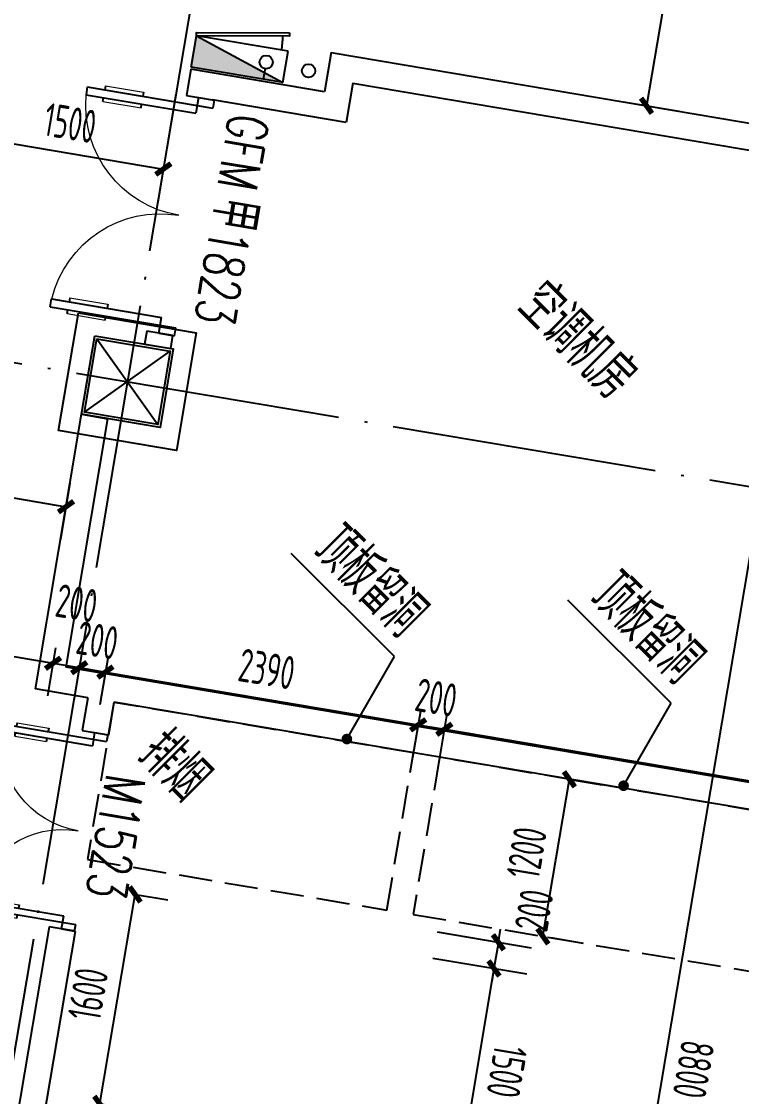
# Model space of a CAD drawing. Extents: x -936 to 12807311, y 101 to 1511157.
# Drawn here: x 12240573 to 12245999, y 1182006 to 1190104 of the extents above; entities that cross this region are included whole.
import ezdxf

# ---------------------------------------------------------------- set-up
doc = ezdxf.new("R2010")
doc.units = 0
doc.header["$LTSCALE"] = 1000
doc.header["$MEASUREMENT"] = 0
doc.linetypes.add('PX-GRID-T2$0$DOTE', pattern=[2.42, 2, -0.2, 0.02, -0.2])
doc.linetypes.add('PX-PLAN-F2-T2$0$DASH', pattern=[0.35, 0.25, -0.1])
for name, color, linetype in [('PX-GRID-T2$0$DOTE', 1, 'Continuous'), ('PX-PLAN-F2-T2$0$0P-FE-FH-V', 3, 'Continuous'), ('PX-PLAN-F2-T2$0$0P-FE-HY（消火栓）', 1, 'Continuous'), ('PX-PLAN-F2-T2$0$DIM_LEAD', 3, 'Continuous'), ('PX-PLAN-F2-T2$0$DOOR_FIRE', 4, 'Continuous'), ('PX-PLAN-F2-T2$0$DOOR_FIRE_TEXT', 7, 'Continuous'), ('PX-PLAN-F2-T2$0$HOLE', 2, 'Continuous'), ('PX-PLAN-F2-T2$0$PUB_DIM', 3, 'Continuous'), ('PX-PLAN-F2-T2$0$PUB_TEXT', 7, 'Continuous'), ('PX-PLAN-F2-T2$0$WALL', 9, 'Continuous'), ('TX-CORE-T2-F2$0$T2-COLS-F2$0$0S-COLS-LINE', 90, 'Continuous'), ('TX-GRID-T2$0$PUB_DIM', 3, 'Continuous')]:
    doc.layers.add(name, color=color, linetype=linetype)
doc.styles.add('PX-PLAN-F2-T2$0$_TCH_WINDOW', font='SIMPLEX', dxfattribs={"height": 3.5, "bigfont": 'GBCBIG'})
doc.styles.add('PX-PLAN-F2-T2$0$PX-PLAN-F1-T2$0$Standard', font='gbenor.shx', dxfattribs={"bigfont": 'gbcbig.shx'})
doc.styles.add('PX-PLAN-F2-T2$0$XD2008', font='xd-hzs.shx', dxfattribs={"width": 0.7, "bigfont": 'xd-hztxt.shx'})
doc.styles.add('PX-PLAN-F2-T2$0$XD2008_T3', font='xd-hzs.shx', dxfattribs={"width": 0.7, "bigfont": 'xd-hztxt.shx'})
doc.styles.add('TX-GRID-T2$0$XD2008_T3', font='xd-hzs.shx', dxfattribs={"width": 0.7, "bigfont": 'xd-hztxt.shx'})
doc.dimstyles.new('PX-PLAN-F2-T2$0$_TCH_ARCH&&100', dxfattribs={"dimtxt": 250, "dimasz": 100, "dimexe": 250, "dimexo": 300, "dimgap": 100, "dimtad": 1, "dimdec": 0, "dimzin": 0, "dimdsep": 46, "dimtxsty": 'PX-PLAN-F2-T2$0$XD2008_T3', "dimblk": 'PX-PLAN-F2-T2$0$_ArchTick', "dimcen": 0.09, "dimclrd": 1, "dimclrt": 4, "dimazin": 2, "dimtfac": 1, "dimtdec": 0, "dimtix": 1, "dimtmove": 2, "dimatfit": 3, "dimfxl": 0, "dimtolj": 1, "dimtzin": 0, "dimarcsym": 0})
doc.dimstyles.new('TX-GRID-T2$0$_TCH_ARCH&&100', dxfattribs={"dimtxt": 350, "dimasz": 200, "dimexe": 250, "dimexo": 300, "dimgap": 100, "dimtad": 1, "dimdec": 0, "dimzin": 0, "dimdsep": 46, "dimtxsty": 'TX-GRID-T2$0$XD2008_T3', "dimblk": 'TX-GRID-T2$0$_ArchTick', "dimcen": 0.09, "dimclrd": 1, "dimclre": 1, "dimclrt": 4, "dimazin": 2, "dimtfac": 1, "dimtdec": 0, "dimtix": 1, "dimtmove": 2, "dimatfit": 3, "dimfxl": 0, "dimtolj": 1, "dimtzin": 0, "dimarcsym": 0})

# ---------------------------------------------------------------- blocks, each defined once
blk = doc.blocks.new('PX-PLAN-F2-T2$0$室内单口消火栓(平面)')
at = {"layer": 'PX-PLAN-F2-T2$0$0P-FE-HY（消火栓）'}
h = blk.add_hatch(color=256, dxfattribs=at)
h.dxf.hatch_style = 1
h.paths.add_polyline_path([(704, 0), (4, 0), (4, 240)])
for p, q in [((4, 0), (4, 240)), ((4, 240), (704, 0)), ((704, 240), (4, 240)), ((704, 0), (704, 240)), ((554, 81.8), (554, 0.3)), ((704, 0), (4, 0))]:
    blk.add_line(p, q, dxfattribs=at)
blk.add_lwpolyline([(689.8, 377.5), (694.1, 352.9), (4, 240), (-0.3, 264.6)], close=True, dxfattribs=at)
blk.add_circle((554, 131.8), 50, dxfattribs=at)
blk.add_arc((54, 240), 600, 0.00026, 9.99993, dxfattribs=at)
blk = doc.blocks.new('PX-PLAN-F2-T2$0$A$C77842B79')
at = {"layer": 'PX-PLAN-F2-T2$0$0P-FE-FH-V'}
blk.add_circle((28461.1, 21621.9, -4800), 50, dxfattribs=at)
at = {"layer": 'PX-PLAN-F2-T2$0$0P-FE-HY（消火栓）', "rotation": 359.9999977807358}
blk.add_blockref('PX-PLAN-F2-T2$0$室内单口消火栓(平面)', (27581.1, 21501.6, 0), dxfattribs=at)
blk = doc.blocks.new('PX-PLAN-F2-T2$0$$DorLib2D$00000011')
for p, q in [((-0.4667, 0.4709), (-0.4667, -0.0625)), ((-0.4667, 0.4709), (-0.4333, 0.4709)), ((-0.4333, 0.4709), (-0.4333, 0.0042)), ((0.4333, 0.4709), (0.4333, 0.0042)), ((0.4667, 0.4709), (0.4333, 0.4709)), ((0.4667, 0.4709), (0.4667, -0.0625)), ((-0.4833, 0.3962), (-0.4667, 0.3962)), ((-0.4167, 0.3962), (-0.4333, 0.3962)), ((0.4167, 0.3962), (0.4333, 0.3962)), ((0.4833, 0.3962), (0.4667, 0.3962)), ((-0.4833, 0.2346), (-0.4667, 0.2346)), ((-0.4167, 0.2346), (-0.4333, 0.2346)), ((0.4167, 0.2346), (0.4333, 0.2346)), ((0.4833, 0.2346), (0.4667, 0.2346)), ((-0.5, 0.0042), (-0.4333, 0.0042)), ((-0.5, 0.0042), (-0.5, -0.0625)), ((0.5, 0.0042), (0.4333, 0.0042)), ((0.5, 0.0042), (0.5, -0.0625)), ((-0.5, -0.0625), (-0.4667, -0.0625)), ((0.5, -0.0625), (0.4667, -0.0625))]:
    blk.add_line(p, q)
at = {"lineweight": 13}
for p, q in [((-0.4833, 0.3962), (-0.4833, 0.2346)), ((-0.4167, 0.3962), (-0.4167, 0.2346)), ((0.4167, 0.3962), (0.4167, 0.2346)), ((0.4833, 0.3962), (0.4833, 0.2346))]:
    blk.add_line(p, q, dxfattribs=at)
for centre, start, end in [((-0.4667, 0.0042), 0, 85.904), ((0.4667, 0.0042), 94.096, 180)]:
    blk.add_arc(centre, 0.4667, start, end, dxfattribs=at)
blk = doc.blocks.new('PX-PLAN-F2-T2$0$_ArchTick')
at = {"color": 0, "linetype": 'ByBlock', "const_width": 0.4}
blk.add_lwpolyline([(-0.5, -0.5), (0.5, 0.5)], dxfattribs=at)
blk = doc.blocks.new('*D779')
at = {"layer": 'Defpoints', "color": 0, "transparency": 16777216}
for p in [(12240307.8, 1190102.5), (12241787, 1189853.1), (12241642, 1188992.8)]:
    blk.add_point(p, dxfattribs=at)
at = {"layer": 'PX-PLAN-F2-T2$0$PUB_DIM', "color": 0, "lineweight": -2, "transparency": 16777216}
for p, q in [((12240257.9, 1189806.7), (12240121.1, 1188995.7)), ((12241737.2, 1189557.2), (12241600.4, 1188746.3))]:
    blk.add_line(p, q, dxfattribs=at)
at = {"layer": 'PX-PLAN-F2-T2$0$PUB_DIM', "color": 1, "lineweight": -2, "transparency": 16777216}
blk.add_line((12240162.7, 1189242.2), (12241642, 1188992.8), dxfattribs=at)
at = {"layer": 'PX-PLAN-F2-T2$0$PUB_DIM', "color": 1, "lineweight": -2, "transparency": 16777216, "xscale": 100, "yscale": 100, "zscale": 100}
for p, rotation in [((12240162.7, 1189242.2), 170.4300388762879), ((12241642, 1188992.8), 350.4300388762879)]:
    blk.add_blockref('PX-PLAN-F2-T2$0$_ArchTick', p, dxfattribs=dict(at, rotation=rotation))
at = {"layer": 'PX-PLAN-F2-T2$0$PUB_DIM', "color": 4, "transparency": 16777216, "insert": (12240939.8, 1189339.4), "char_height": 250, "attachment_point": 5, "rotation": 350.43004, "style": 'PX-PLAN-F2-T2$0$XD2008_T3'}
blk.add_mtext('\\A1;1500', dxfattribs=at)
blk = doc.blocks.new('*D801')
at = {"layer": 'Defpoints', "color": 0, "transparency": 16777216}
for p in [(12245890.5, 1186628.9), (12244426.5, 1177951.6), (12244683.3, 1177908.3)]:
    blk.add_point(p, dxfattribs=at)
at = {"layer": 'PX-PLAN-F2-T2$0$PUB_DIM', "color": 1, "lineweight": -2, "transparency": 16777216}
blk.add_line((12246147.3, 1186585.6), (12244683.3, 1177908.3), dxfattribs=at)
at = {"layer": 'PX-PLAN-F2-T2$0$PUB_DIM', "color": 0, "lineweight": -2, "transparency": 16777216}
for p, q in [((12246186.3, 1186579), (12246393.8, 1186544)), ((12244722.3, 1177901.7), (12244929.9, 1177866.7))]:
    blk.add_line(p, q, dxfattribs=at)
at = {"layer": 'PX-PLAN-F2-T2$0$PUB_DIM', "color": 1, "lineweight": -2, "transparency": 16777216, "xscale": 100, "yscale": 100, "zscale": 100}
for p, rotation in [((12246147.3, 1186585.6), 80.42378924808114), ((12244683.3, 1177908.3), 260.4237892480811)]:
    blk.add_blockref('PX-PLAN-F2-T2$0$_ArchTick', p, dxfattribs=dict(at, rotation=rotation))
at = {"layer": 'PX-PLAN-F2-T2$0$PUB_DIM', "color": 4, "transparency": 16777216, "insert": (12245637.2, 1182209.5), "char_height": 250, "attachment_point": 5, "rotation": 260.42379, "style": 'PX-PLAN-F2-T2$0$XD2008_T3'}
blk.add_mtext('\\A1;8800', dxfattribs=at)
blk = doc.blocks.new('*D802')
at = {"layer": 'Defpoints', "color": 0, "transparency": 16777216}
for p in [(12246323, 1189192.7), (12245890.5, 1186628.9), (12246147.3, 1186585.6)]:
    blk.add_point(p, dxfattribs=at)
at = {"layer": 'PX-PLAN-F2-T2$0$PUB_DIM', "color": 1, "lineweight": -2, "transparency": 16777216}
blk.add_line((12246579.8, 1189149.4), (12246147.3, 1186585.6), dxfattribs=at)
at = {"layer": 'PX-PLAN-F2-T2$0$PUB_DIM', "color": 0, "lineweight": -2, "transparency": 16777216}
for p, q in [((12246618.8, 1189142.8), (12246826.4, 1189107.8)), ((12246186.3, 1186579), (12246393.8, 1186544))]:
    blk.add_line(p, q, dxfattribs=at)
at = {"layer": 'PX-PLAN-F2-T2$0$PUB_DIM', "color": 1, "lineweight": -2, "transparency": 16777216, "xscale": 100, "yscale": 100, "zscale": 100}
for p, rotation in [((12246579.8, 1189149.4), 80.4237892480506), ((12246147.3, 1186585.6), 260.4237892480506)]:
    blk.add_blockref('PX-PLAN-F2-T2$0$_ArchTick', p, dxfattribs=dict(at, rotation=rotation))
at = {"layer": 'PX-PLAN-F2-T2$0$PUB_DIM', "color": 4, "transparency": 16777216, "insert": (12246585.4, 1187830.1), "char_height": 250, "attachment_point": 5, "rotation": 260.42379, "style": 'PX-PLAN-F2-T2$0$XD2008_T3'}
blk.add_mtext('\\A1;2600', dxfattribs=at)
blk = doc.blocks.new('*D853')
at = {"layer": 'Defpoints', "color": 0, "transparency": 16777216}
for p in [(12238612.3, 1186065.1), (12240880.6, 1185682.4), (12240810.9, 1185269.8)]:
    blk.add_point(p, dxfattribs=at)
at = {"layer": 'PX-PLAN-F2-T2$0$PUB_DIM', "color": 0, "lineweight": -2, "transparency": 16777216}
for p, q in [((12238562.4, 1185769.3), (12238501.1, 1185406)), ((12240830.7, 1185386.6), (12240769.4, 1185023.3))]:
    blk.add_line(p, q, dxfattribs=at)
at = {"layer": 'PX-PLAN-F2-T2$0$PUB_DIM', "color": 1, "lineweight": -2, "transparency": 16777216}
blk.add_line((12238542.7, 1185652.5), (12240810.9, 1185269.8), dxfattribs=at)
at = {"layer": 'PX-PLAN-F2-T2$0$PUB_DIM', "color": 1, "lineweight": -2, "transparency": 16777216, "xscale": 100, "yscale": 100, "zscale": 100}
for p, rotation in [((12238542.7, 1185652.5), 170.4237892473298), ((12240810.9, 1185269.8), 350.4237892473298)]:
    blk.add_blockref('PX-PLAN-F2-T2$0$_ArchTick', p, dxfattribs=dict(at, rotation=rotation))
at = {"layer": 'PX-PLAN-F2-T2$0$PUB_DIM', "color": 4, "transparency": 16777216, "insert": (12239714.2, 1185683), "char_height": 250, "attachment_point": 5, "rotation": 350.42379, "style": 'PX-PLAN-F2-T2$0$XD2008_T3'}
blk.add_mtext('\\A1;2300', dxfattribs=at)
blk = doc.blocks.new('*D854')
at = {"layer": 'Defpoints', "color": 0, "transparency": 16777216}
for p in [(12240880.6, 1185682.4), (12241077.9, 1185649.2), (12241008.3, 1185236.5)]:
    blk.add_point(p, dxfattribs=at)
at = {"layer": 'PX-PLAN-F2-T2$0$PUB_DIM', "color": 0, "lineweight": -2, "transparency": 16777216}
for p, q in [((12240830.7, 1185386.6), (12240769.4, 1185023.3)), ((12241028, 1185353.3), (12240966.7, 1184990))]:
    blk.add_line(p, q, dxfattribs=at)
at = {"layer": 'PX-PLAN-F2-T2$0$PUB_DIM', "color": 1, "lineweight": -2, "transparency": 16777216}
blk.add_line((12240810.9, 1185269.8), (12241008.3, 1185236.5), dxfattribs=at)
at = {"layer": 'PX-PLAN-F2-T2$0$PUB_DIM', "color": 1, "lineweight": -2, "transparency": 16777216, "xscale": 100, "yscale": 100, "zscale": 100}
for p, rotation in [((12240810.9, 1185269.8), 170.4237892473067), ((12241008.3, 1185236.5), 350.4237892473067)]:
    blk.add_blockref('PX-PLAN-F2-T2$0$_ArchTick', p, dxfattribs=dict(at, rotation=rotation))
at = {"layer": 'PX-PLAN-F2-T2$0$PUB_DIM', "color": 4, "transparency": 16777216, "insert": (12240988.6, 1185721.6), "char_height": 250, "attachment_point": 5, "rotation": 350.42379, "style": 'PX-PLAN-F2-T2$0$XD2008_T3'}
blk.add_mtext('\\A1;200', dxfattribs=at)
blk = doc.blocks.new('*D855')
at = {"layer": 'Defpoints', "color": 0, "transparency": 16777216}
for p in [(12241077.9, 1185649.2), (12241275.2, 1185615.9), (12241205.6, 1185203.2)]:
    blk.add_point(p, dxfattribs=at)
at = {"layer": 'PX-PLAN-F2-T2$0$PUB_DIM', "color": 0, "lineweight": -2, "transparency": 16777216}
for p, q in [((12241028, 1185353.3), (12240966.7, 1184990)), ((12241225.3, 1185320), (12241164, 1184956.7))]:
    blk.add_line(p, q, dxfattribs=at)
at = {"layer": 'PX-PLAN-F2-T2$0$PUB_DIM', "color": 1, "lineweight": -2, "transparency": 16777216}
blk.add_line((12241008.3, 1185236.5), (12241205.6, 1185203.2), dxfattribs=at)
at = {"layer": 'PX-PLAN-F2-T2$0$PUB_DIM', "color": 1, "lineweight": -2, "transparency": 16777216, "xscale": 100, "yscale": 100, "zscale": 100}
for p, rotation in [((12241008.3, 1185236.5), 170.4237892473164), ((12241205.6, 1185203.2), 350.4237892473164)]:
    blk.add_blockref('PX-PLAN-F2-T2$0$_ArchTick', p, dxfattribs=dict(at, rotation=rotation))
at = {"layer": 'PX-PLAN-F2-T2$0$PUB_DIM', "color": 4, "transparency": 16777216, "insert": (12241144.4, 1185441.7), "char_height": 250, "attachment_point": 5, "rotation": 350.42379, "style": 'PX-PLAN-F2-T2$0$XD2008_T3'}
blk.add_mtext('\\A1;200', dxfattribs=at)
blk = doc.blocks.new('*D856')
at = {"layer": 'Defpoints', "color": 0, "transparency": 16777216}
for p in [(12241275.2, 1185615.9), (12243631.9, 1185218.3), (12243562.3, 1184805.6)]:
    blk.add_point(p, dxfattribs=at)
at = {"layer": 'PX-PLAN-F2-T2$0$PUB_DIM', "color": 0, "lineweight": -2, "transparency": 16777216}
for p, q in [((12241225.3, 1185320), (12241164, 1184956.7)), ((12243582, 1184922.4), (12243520.7, 1184559.1))]:
    blk.add_line(p, q, dxfattribs=at)
at = {"layer": 'PX-PLAN-F2-T2$0$PUB_DIM', "color": 1, "lineweight": -2, "transparency": 16777216}
blk.add_line((12241205.6, 1185203.2), (12243562.3, 1184805.6), dxfattribs=at)
at = {"layer": 'PX-PLAN-F2-T2$0$PUB_DIM', "color": 1, "lineweight": -2, "transparency": 16777216, "xscale": 100, "yscale": 100, "zscale": 100}
for p, rotation in [((12241205.6, 1185203.2), 170.4237892473239), ((12243562.3, 1184805.6), 350.4237892473239)]:
    blk.add_blockref('PX-PLAN-F2-T2$0$_ArchTick', p, dxfattribs=dict(at, rotation=rotation))
at = {"layer": 'PX-PLAN-F2-T2$0$PUB_DIM', "color": 4, "transparency": 16777216, "insert": (12242421.4, 1185226.3), "char_height": 250, "attachment_point": 5, "rotation": 350.42379, "style": 'PX-PLAN-F2-T2$0$XD2008_T3'}
blk.add_mtext('\\A1;2390', dxfattribs=at)
blk = doc.blocks.new('*D857')
at = {"layer": 'Defpoints', "color": 0, "transparency": 16777216}
for p in [(12243631.9, 1185218.3), (12243829.1, 1185185), (12243759.5, 1184772.4)]:
    blk.add_point(p, dxfattribs=at)
at = {"layer": 'PX-PLAN-F2-T2$0$PUB_DIM', "color": 0, "lineweight": -2, "transparency": 16777216}
for p, q in [((12243582, 1184922.4), (12243520.7, 1184559.1)), ((12243779.2, 1184889.2), (12243717.9, 1184525.8))]:
    blk.add_line(p, q, dxfattribs=at)
at = {"layer": 'PX-PLAN-F2-T2$0$PUB_DIM', "color": 1, "lineweight": -2, "transparency": 16777216}
blk.add_line((12243562.3, 1184805.6), (12243759.5, 1184772.4), dxfattribs=at)
at = {"layer": 'PX-PLAN-F2-T2$0$PUB_DIM', "color": 1, "lineweight": -2, "transparency": 16777216, "xscale": 100, "yscale": 100, "zscale": 100}
for p, rotation in [((12243562.3, 1184805.6), 170.4237892473514), ((12243759.5, 1184772.4), 350.4237892473514)]:
    blk.add_blockref('PX-PLAN-F2-T2$0$_ArchTick', p, dxfattribs=dict(at, rotation=rotation))
at = {"layer": 'PX-PLAN-F2-T2$0$PUB_DIM', "color": 4, "transparency": 16777216, "insert": (12243698.4, 1185010.9), "char_height": 250, "attachment_point": 5, "rotation": 350.42379, "style": 'PX-PLAN-F2-T2$0$XD2008_T3'}
blk.add_mtext('\\A1;200', dxfattribs=at)
blk = doc.blocks.new('*D858')
at = {"layer": 'Defpoints', "color": 0, "transparency": 16777216}
for p in [(12243829.1, 1185185), (12248768.6, 1184351.7), (12248699, 1183939)]:
    blk.add_point(p, dxfattribs=at)
at = {"layer": 'PX-PLAN-F2-T2$0$PUB_DIM', "color": 0, "lineweight": -2, "transparency": 16777216}
for p, q in [((12243779.2, 1184889.2), (12243717.9, 1184525.8)), ((12248718.7, 1184055.8), (12248657.4, 1183692.5))]:
    blk.add_line(p, q, dxfattribs=at)
at = {"layer": 'PX-PLAN-F2-T2$0$PUB_DIM', "color": 1, "lineweight": -2, "transparency": 16777216}
blk.add_line((12243759.5, 1184772.4), (12248699, 1183939), dxfattribs=at)
at = {"layer": 'PX-PLAN-F2-T2$0$PUB_DIM', "color": 1, "lineweight": -2, "transparency": 16777216, "xscale": 100, "yscale": 100, "zscale": 100}
for p, rotation in [((12243759.5, 1184772.4), 170.4237892473247), ((12248699, 1183939), 350.4237892473247)]:
    blk.add_blockref('PX-PLAN-F2-T2$0$_ArchTick', p, dxfattribs=dict(at, rotation=rotation))
at = {"layer": 'PX-PLAN-F2-T2$0$PUB_DIM', "color": 4, "transparency": 16777216, "insert": (12246266.7, 1184577.6), "char_height": 250, "attachment_point": 5, "rotation": 350.42379, "style": 'PX-PLAN-F2-T2$0$XD2008_T3'}
blk.add_mtext('\\A1;5010', dxfattribs=at)
blk = doc.blocks.new('*D870')
at = {"layer": 'Defpoints', "color": 0, "transparency": 16777216}
for p in [(12244441.3, 1184439.5), (12244701.7, 1184395.6), (12244241.6, 1183256.3)]:
    blk.add_point(p, dxfattribs=at)
at = {"layer": 'PX-PLAN-F2-T2$0$PUB_DIM', "color": 1, "lineweight": -2, "transparency": 16777216}
blk.add_line((12244502.1, 1183212.3), (12244701.7, 1184395.6), dxfattribs=at)
at = {"layer": 'PX-PLAN-F2-T2$0$PUB_DIM', "color": 0, "lineweight": -2, "transparency": 16777216}
for p, q in [((12244737.1, 1184389.6), (12244948.2, 1184354)), ((12244537.5, 1183206.3), (12244748.6, 1183170.7))]:
    blk.add_line(p, q, dxfattribs=at)
at = {"layer": 'PX-PLAN-F2-T2$0$PUB_DIM', "color": 1, "lineweight": -2, "transparency": 16777216, "xscale": 100, "yscale": 100, "zscale": 100}
for p, rotation in [((12244701.7, 1184395.6), 80.42361603477579), ((12244502.1, 1183212.3), 260.4236160347758)]:
    blk.add_blockref('PX-PLAN-F2-T2$0$_ArchTick', p, dxfattribs=dict(at, rotation=rotation))
at = {"layer": 'PX-PLAN-F2-T2$0$PUB_DIM', "color": 4, "transparency": 16777216, "insert": (12244380, 1183841.4), "char_height": 250, "attachment_point": 5, "rotation": 80.42362, "style": 'PX-PLAN-F2-T2$0$XD2008_T3'}
blk.add_mtext('\\A1;1200', dxfattribs=at)
blk = doc.blocks.new('*D871')
at = {"layer": 'Defpoints', "color": 0, "transparency": 16777216}
for p in [(12241121.6, 1183579.8), (12241429.1, 1183527.9), (12240855.4, 1182002.1)]:
    blk.add_point(p, dxfattribs=at)
at = {"layer": 'PX-PLAN-F2-T2$0$PUB_DIM', "color": 1, "lineweight": -2, "transparency": 16777216}
blk.add_line((12241163, 1181950.2), (12241429.1, 1183527.9), dxfattribs=at)
at = {"layer": 'PX-PLAN-F2-T2$0$PUB_DIM', "color": 0, "lineweight": -2, "transparency": 16777216}
for p, q in [((12241417.4, 1183529.9), (12241675.6, 1183486.3)), ((12241151.2, 1181952.2), (12241409.5, 1181908.6))]:
    blk.add_line(p, q, dxfattribs=at)
at = {"layer": 'PX-PLAN-F2-T2$0$PUB_DIM', "color": 1, "lineweight": -2, "transparency": 16777216, "xscale": 100, "yscale": 100, "zscale": 100}
for p, rotation in [((12241429.1, 1183527.9), 80.42359752765863), ((12241163, 1181950.2), 260.4235975276586)]:
    blk.add_blockref('PX-PLAN-F2-T2$0$_ArchTick', p, dxfattribs=dict(at, rotation=rotation))
at = {"layer": 'PX-PLAN-F2-T2$0$PUB_DIM', "color": 4, "transparency": 16777216, "insert": (12241074.2, 1182776.5), "char_height": 250, "attachment_point": 5, "rotation": 80.4236, "style": 'PX-PLAN-F2-T2$0$XD2008_T3'}
blk.add_mtext('\\A1;1600', dxfattribs=at)
blk = doc.blocks.new('*D872')
at = {"layer": 'Defpoints', "color": 0, "transparency": 16777216}
for p in [(12243409.6, 1183295.2), (12243376.3, 1183098), (12244133.4, 1182970.3)]:
    blk.add_point(p, dxfattribs=at)
at = {"layer": 'PX-PLAN-F2-T2$0$PUB_DIM', "color": 0, "lineweight": -2, "transparency": 16777216}
for p, q in [((12243705.4, 1183245.3), (12244413.2, 1183125.9)), ((12243672.1, 1183048.1), (12244379.9, 1182928.7))]:
    blk.add_line(p, q, dxfattribs=at)
at = {"layer": 'PX-PLAN-F2-T2$0$PUB_DIM', "color": 1, "lineweight": -2, "transparency": 16777216}
for p, q in [((12244166.7, 1183167.5), (12244183.3, 1183266.1)), ((12244166.7, 1183167.5), (12244133.4, 1182970.3)), ((12244133.4, 1182970.3), (12244116.8, 1182871.7))]:
    blk.add_line(p, q, dxfattribs=at)
at = {"layer": 'PX-PLAN-F2-T2$0$PUB_DIM', "color": 1, "lineweight": -2, "transparency": 16777216, "xscale": 100, "yscale": 100, "zscale": 100}
for p, rotation in [((12244166.7, 1183167.5), 260.4237892475106), ((12244133.4, 1182970.3), 80.42378924751054)]:
    blk.add_blockref('PX-PLAN-F2-T2$0$_ArchTick', p, dxfattribs=dict(at, rotation=rotation))
at = {"layer": 'PX-PLAN-F2-T2$0$PUB_DIM', "color": 4, "transparency": 16777216, "insert": (12244435.4, 1183407.9), "char_height": 250, "attachment_point": 5, "rotation": 80.42379, "style": 'PX-PLAN-F2-T2$0$XD2008_T3'}
blk.add_mtext('\\A1;200', dxfattribs=at)
blk = doc.blocks.new('*D873')
at = {"layer": 'Defpoints', "color": 0, "transparency": 16777216}
for p in [(12243376.3, 1183098), (12243126.8, 1181618.9), (12243883.9, 1181491.2)]:
    blk.add_point(p, dxfattribs=at)
at = {"layer": 'PX-PLAN-F2-T2$0$PUB_DIM', "color": 0, "lineweight": -2, "transparency": 16777216}
for p, q in [((12243672.1, 1183048.1), (12244379.9, 1182928.7)), ((12243422.6, 1181569), (12244130.4, 1181449.6))]:
    blk.add_line(p, q, dxfattribs=at)
at = {"layer": 'PX-PLAN-F2-T2$0$PUB_DIM', "color": 1, "lineweight": -2, "transparency": 16777216}
blk.add_line((12244133.4, 1182970.3), (12243883.9, 1181491.2), dxfattribs=at)
at = {"layer": 'PX-PLAN-F2-T2$0$PUB_DIM', "color": 1, "lineweight": -2, "transparency": 16777216, "xscale": 100, "yscale": 100, "zscale": 100}
for p, rotation in [((12244133.4, 1182970.3), 80.42378924732142), ((12243883.9, 1181491.2), 260.4237892473214)]:
    blk.add_blockref('PX-PLAN-F2-T2$0$_ArchTick', p, dxfattribs=dict(at, rotation=rotation))
at = {"layer": 'PX-PLAN-F2-T2$0$PUB_DIM', "color": 4, "transparency": 16777216, "insert": (12244230.5, 1182193.3), "char_height": 250, "attachment_point": 5, "rotation": 260.42379, "style": 'PX-PLAN-F2-T2$0$XD2008_T3'}
blk.add_mtext('\\A1;1500', dxfattribs=at)
blk = doc.blocks.new('*D887')
at = {"layer": 'Defpoints', "color": 0, "transparency": 16777216}
for p in [(12245230.1, 1191925.8), (12244828.6, 1189546.3), (12245282.8, 1189469.6)]:
    blk.add_point(p, dxfattribs=at)
at = {"layer": 'PX-PLAN-F2-T2$0$PUB_DIM', "color": 1, "lineweight": -2, "transparency": 16777216}
blk.add_line((12245684.3, 1191849.2), (12245282.8, 1189469.6), dxfattribs=at)
at = {"layer": 'PX-PLAN-F2-T2$0$PUB_DIM', "color": 0, "lineweight": -2, "transparency": 16777216}
for p, q in [((12245525.9, 1191875.9), (12245930.8, 1191807.6)), ((12245124.4, 1189496.3), (12245529.4, 1189428))]:
    blk.add_line(p, q, dxfattribs=at)
at = {"layer": 'PX-PLAN-F2-T2$0$PUB_DIM', "color": 1, "lineweight": -2, "transparency": 16777216, "xscale": 100, "yscale": 100, "zscale": 100}
for p, rotation in [((12245684.3, 1191849.2), 80.42356376094273), ((12245282.8, 1189469.6), 260.4235637609428)]:
    blk.add_blockref('PX-PLAN-F2-T2$0$_ArchTick', p, dxfattribs=dict(at, rotation=rotation))
at = {"layer": 'PX-PLAN-F2-T2$0$PUB_DIM', "color": 4, "transparency": 16777216, "insert": (12245705.4, 1190622), "char_height": 250, "attachment_point": 5, "rotation": 260.42356, "style": 'PX-PLAN-F2-T2$0$XD2008_T3'}
blk.add_mtext('\\A1;2413', dxfattribs=at)
blk = doc.blocks.new('*D903')
at = {"layer": 'Defpoints', "color": 0, "transparency": 16777216}
for p in [(12238917.1, 1187270.8), (12240988.2, 1186921.4), (12240908.5, 1186449)]:
    blk.add_point(p, dxfattribs=at)
at = {"layer": 'PX-PLAN-F2-T2$0$PUB_DIM', "color": 0, "lineweight": -2, "transparency": 16777216}
for p, q in [((12238867.2, 1186975), (12238795.8, 1186551.9)), ((12240938.3, 1186625.6), (12240866.9, 1186202.5))]:
    blk.add_line(p, q, dxfattribs=at)
at = {"layer": 'PX-PLAN-F2-T2$0$PUB_DIM', "color": 1, "lineweight": -2, "transparency": 16777216}
blk.add_line((12238837.4, 1186798.4), (12240908.5, 1186449), dxfattribs=at)
at = {"layer": 'PX-PLAN-F2-T2$0$PUB_DIM', "color": 1, "lineweight": -2, "transparency": 16777216, "xscale": 100, "yscale": 100, "zscale": 100}
for p, rotation in [((12238837.4, 1186798.4), 170.4237223892517), ((12240908.5, 1186449), 350.4237223892518)]:
    blk.add_blockref('PX-PLAN-F2-T2$0$_ArchTick', p, dxfattribs=dict(at, rotation=rotation))
at = {"layer": 'PX-PLAN-F2-T2$0$PUB_DIM', "color": 4, "transparency": 16777216, "insert": (12239910.4, 1186845.6), "char_height": 250, "attachment_point": 5, "rotation": 350.42372, "style": 'PX-PLAN-F2-T2$0$XD2008_T3'}
blk.add_mtext('\\A1;2100', dxfattribs=at)
blk = doc.blocks.new('TX-CORE-T2-F2$0$T2-COLS-F2$0$COL-600X600')
at = {"layer": 'Defpoints'}
for p, q in [((-280, -280), (280, 280)), ((-280, 280), (280, -280))]:
    blk.add_line(p, q, dxfattribs=at)
blk.add_lwpolyline([(-450, 450), (450, 450), (450, -450), (-450, -450)], close=True, dxfattribs=at)
at = {"layer": 'TX-CORE-T2-F2$0$T2-COLS-F2$0$0S-COLS-LINE'}
for points in [[(-300, 300), (300, 300), (300, -300), (-300, -300)], [(-280, 280), (280, 280), (280, -280), (-280, -280)]]:
    blk.add_lwpolyline(points, close=True, dxfattribs=at)
blk = doc.blocks.new('TX-CORE-T2-F2$0$T2-COLS-F2')
at = {"layer": 'TX-CORE-T2-F2$0$T2-COLS-F2$0$0S-COLS-LINE', "rotation": 350.4236160359247}
blk.add_blockref('TX-CORE-T2-F2$0$T2-COLS-F2$0$COL-600X600', (12241371.6, 1187391.3), dxfattribs=at)
blk = doc.blocks.new('TX-CORE-T2-F2')
blk.add_blockref('TX-CORE-T2-F2$0$T2-COLS-F2', (0, 0))
blk = doc.blocks.new('PX-GRID-T2')
at = {"layer": 'PX-GRID-T2$0$DOTE', "linetype": 'PX-GRID-T2$0$DOTE'}
for p, q in [((12245896.9, 1214212.6), (12236203.4, 1156756.7)), ((12231443.6, 1189066.4), (12272728.7, 1182101.1))]:
    blk.add_line(p, q, dxfattribs=at)
blk = doc.blocks.new('TX-GRID-T2$0$_ArchTick')
at = {"color": 0, "linetype": 'ByBlock', "const_width": 0.4}
blk.add_lwpolyline([(-0.5, -0.5), (0.5, 0.5)], dxfattribs=at)
blk = doc.blocks.new('*D2306')
at = {"layer": 'Defpoints', "color": 0, "transparency": 16777216}
for p in [(12240133, 1195226.2), (12240698.7, 1194660.5), (12232920.6, 1188013.7)]:
    blk.add_point(p, dxfattribs=at)
at = {"layer": 'TX-GRID-T2$0$PUB_DIM', "color": 1, "lineweight": -2, "transparency": 16777216}
for p, q in [((12240345.2, 1195014), (12240875.5, 1194483.7)), ((12233486.2, 1187448), (12240698.7, 1194660.5)), ((12233132.7, 1187801.5), (12233663, 1187271.2))]:
    blk.add_line(p, q, dxfattribs=at)
at = {"layer": 'TX-GRID-T2$0$PUB_DIM', "color": 1, "lineweight": -2, "transparency": 16777216, "xscale": 200, "yscale": 200, "zscale": 200}
for p, rotation in [((12240698.7, 1194660.5), 45.00007720303247), ((12233486.2, 1187448), 225.0000772030324)]:
    blk.add_blockref('TX-GRID-T2$0$_ArchTick', p, dxfattribs=dict(at, rotation=rotation))
at = {"layer": 'TX-GRID-T2$0$PUB_DIM', "color": 4, "transparency": 16777216, "insert": (12236898, 1191248.7), "char_height": 350, "attachment_point": 5, "rotation": 45.00008, "style": 'TX-GRID-T2$0$XD2008_T3'}
blk.add_mtext('\\A1;10200', dxfattribs=at)
blk = doc.blocks.new('PX-PLAN-F2-T2')
at = {"layer": 'PX-PLAN-F2-T2$0$DIM_LEAD'}
for p, q in [((12243383.482, 1185320.011), (12242606.071, 1186097.423)), ((12245468.379, 1184968.261), (12244690.968, 1185745.673)), ((12243025.113, 1184698.625), (12243383.482, 1185320.011)), ((12245110.01, 1184346.874), (12245468.379, 1184968.261))]:
    blk.add_line(p, q, dxfattribs=at)
at = {"layer": 'PX-PLAN-F2-T2$0$DIM_LEAD', "const_width": 40}
for points in [[(12243005.797, 1184693.439, 1), (12243044.429, 1184703.81, 1)], [(12245090.694, 1184341.689, 1), (12245129.326, 1184352.06, 1)]]:
    blk.add_lwpolyline(points, format="xyb", close=True, dxfattribs=at)
at = {"layer": 'PX-PLAN-F2-T2$0$HOLE', "linetype": 'PX-PLAN-F2-T2$0$DASH', "extrusion": (-0.00032138, -0.000228593, 1)}
for p, q in [((12241269.981, 1184974.418, 4204.981), (12241070.346, 1183791.141, 4204.646)), ((12243526.56, 1184593.703, 4205.619), (12241269.981, 1184974.418, 4204.981)), ((12243326.925, 1183410.425, 4205.284), (12243526.56, 1184593.703, 4205.619)), ((12243723.773, 1184560.43, 4205.675), (12243524.138, 1183377.153, 4205.34)), ((12248563.977, 1183743.823, 4207.043), (12243723.773, 1184560.43, 4205.675)), ((12241070.346, 1183791.141, 4204.646), (12243326.925, 1183410.425, 4205.284)), ((12243524.138, 1183377.153, 4205.34), (12248364.186, 1182560.896, 4206.709))]:
    blk.add_line(p, q, dxfattribs=at)
at = {"layer": 'PX-PLAN-F2-T2$0$WALL'}
for p, q in [((12242905.526, 1189870.706), (12242855.617, 1189574.886)), ((12242905.526, 1189870.706), (12249611.248, 1188739.354)), ((12241849.78, 1189744.58), (12241816.485, 1189547.226)), ((12242855.617, 1189574.886), (12241849.78, 1189744.58)), ((12243069.466, 1189640.22), (12243019.557, 1189344.402)), ((12243069.466, 1189640.22), (12249380.728, 1188575.42)), ((12241816.485, 1189547.226), (12242013.698, 1189513.954)), ((12242013.698, 1189513.954), (12242013.722, 1189514.095)), ((12243019.557, 1189344.402), (12242013.722, 1189514.095)), ((12241517.041, 1187772.308), (12241500.417, 1187673.772)), ((12241714.254, 1187739.037), (12241517.041, 1187772.308)), ((12241697.63, 1187640.501), (12241714.254, 1187739.037)), ((12241500.417, 1187673.772), (12241697.63, 1187640.501)), ((12240678.902, 1185075.706), (12241026.09, 1187145.225)), ((12241026.09, 1187145.225), (12241223.333, 1187112.135)), ((12240909.202, 1185239.655), (12241223.333, 1187112.135)), ((12241205.118, 1185189.697), (12240909.202, 1185239.655)), ((12248598.088, 1183941.557), (12241205.118, 1185189.697)), ((12241073.229, 1185009.133), (12240678.902, 1185075.706)), ((12241073.229, 1185009.133), (12241031.627, 1184762.545)), ((12241228.84, 1184729.273), (12241270.439, 1184975.838)), ((12248761.99, 1183711.055), (12241270.439, 1184975.838)), ((12241031.627, 1184762.545), (12241228.84, 1184729.273)), ((12240782.083, 1183283.448), (12240390.92, 1180964.939)), ((12240588.133, 1180931.666), (12240979.296, 1183250.176)), ((12240979.296, 1183250.176), (12240782.083, 1183283.448))]:
    blk.add_line(p, q, dxfattribs=at)
at = {"layer": 'PX-PLAN-F2-T2$0$0P-FE-HY（消火栓）', "rotation": 350.4236160085533}
blk.add_blockref('PX-PLAN-F2-T2$0$A$C77842B79', (12211074.739, 1173147.489, 0), dxfattribs=at)
at = {"layer": 'PX-PLAN-F2-T2$0$DOOR_FIRE', "xscale": -1800, "yscale": 1800, "zscale": 200, "rotation": 80.423874309639}
blk.add_blockref('PX-PLAN-F2-T2$0$$DorLib2D$00000011', (12241765.369, 1188643.131), dxfattribs=at)
at = {"layer": 'PX-PLAN-F2-T2$0$DOOR_FIRE'}
ref = blk.add_blockref('PX-PLAN-F2-T2$0$$DorLib2D$00000011', (12241005.462, 1184006.361), dxfattribs=dict(at, xscale=-1500, yscale=1500, zscale=200, rotation=80.42361603572444))
ref.add_attrib('A', 'M1523', (12241214.611, 1184447.717), dxfattribs={"layer": 'PX-PLAN-F2-T2$0$DOOR_FIRE_TEXT', "height": 297.5, "rotation": 260.423616, "style": 'PX-PLAN-F2-T2$0$_TCH_WINDOW', "width": 0.705882})
at = {"layer": 'PX-PLAN-F2-T2$0$DOOR_FIRE_TEXT', "style": 'PX-PLAN-F2-T2$0$_TCH_WINDOW', "width": 0.705882}
for s, p in [('GFM', (12242143.317, 1189422.4)), ('1823', (12241997.63, 1188558.858))]:
    blk.add_text(s, height=297.5, rotation=260.4238743, dxfattribs=at).set_placement(p)
at = {"layer": 'PX-PLAN-F2-T2$0$DOOR_FIRE_TEXT', "style": 'PX-PLAN-F2-T2$0$_TCH_WINDOW'}
blk.add_text('甲', height=337.589, rotation=260.4238743, dxfattribs=at).set_placement((12242038.511, 1188801.179))
at = {"layer": 'PX-PLAN-F2-T2$0$PUB_TEXT', "color": 4, "style": 'PX-PLAN-F2-T2$0$PX-PLAN-F1-T2$0$Standard'}
for s, p in [('空调机房', (12244286.122, 1187936.087)), ('排烟', (12241428.254, 1184554.933))]:
    blk.add_text(s, height=350, rotation=315, dxfattribs=at).set_placement(p)
at = {"layer": 'PX-PLAN-F2-T2$0$PUB_TEXT', "style": 'PX-PLAN-F2-T2$0$XD2008', "width": 0.7}
for p in [(12242754.563, 1186097.423), (12244839.46, 1185745.673)]:
    blk.add_text('顶板留洞', height=350, rotation=315, dxfattribs=at).set_placement(p)
at = {"layer": 'PX-PLAN-F2-T2$0$PUB_DIM'}
for base, p1, p2, angle, picture, middle, turn in [((12245282.839, 1189469.617), (12245230.079, 1191925.848), (12244828.607, 1189546.252), 260.4235638, '*D887', (12245705.44, 1190621.983), 260.4235638), ((12241641.994, 1188992.804), (12240307.752, 1190102.478), (12241787.034, 1189853.073), 350.4300389, '*D779', (12240939.76, 1189339.375), 350.4300389), ((12246147.305, 1186585.613), (12246322.998, 1189192.717), (12245890.464, 1186628.945), 260.4237892, '*D802', (12246585.437, 1187830.068), 260.4237892), ((12240908.475, 1186448.992), (12238917.123, 1187270.794), (12240988.173, 1186921.384), 350.4237224, '*D903', (12239910.381, 1186845.562), 350.4237224), ((12244683.348, 1177908.271), (12245890.464, 1186628.945), (12244426.507, 1177951.603), 260.4237892, '*D801', (12245637.191, 1182209.511), 260.4237892), ((12240810.949, 1185269.82), (12238612.298, 1186065.128), (12240880.563, 1185682.448), 350.4237892, '*D853', (12239714.247, 1185683.025), 350.4237892), ((12241205.623, 1185203.235), (12241077.906, 1185649.154), (12241275.238, 1185615.862), 350.4237892, '*D855', (12241144.388, 1185441.745), 350.4237892), ((12243562.315, 1184805.637), (12241275.238, 1185615.862), (12243631.929, 1185218.264), 350.4237892, '*D856', (12242421.4, 1185226.3), 350.4237892), ((12243759.528, 1184772.365), (12243631.929, 1185218.264), (12243829.143, 1185184.992), 350.4237892, '*D857', (12243698.352, 1185010.865), 350.4237892), ((12244701.727, 1184395.589), (12244241.634, 1183256.254), (12244441.269, 1184439.532), 80.423616, '*D870', (12244380.045, 1183841.382), 80.423616), ((12241429.133, 1183527.935), (12240855.423, 1182002.116), (12241121.603, 1183579.819), 80.4235975, '*D871', (12241074.179, 1182776.515), 80.4235975), ((12243883.874, 1181491.177), (12243376.314, 1183098.005), (12243126.775, 1181618.907), 260.4237892, '*D873', (12244230.508, 1182193.295), 260.4237892)]:
    dim = blk.add_linear_dim(base=base, p1=p1, p2=p2, angle=angle, dimstyle='PX-PLAN-F2-T2$0$_TCH_ARCH&&100', override={"dimgap": 0}, dxfattribs=at)
    dim.commit()
    dim.dimension.update_dxf_attribs({"geometry": picture, "text_midpoint": middle, "dimtype": 161, "text_rotation": turn})
for base, p1, p2, angle, picture, middle in [((12241008.292, 1185236.526), (12240880.563, 1185682.448), (12241077.906, 1185649.154), 350.4237892, '*D854', (12240988.641, 1185721.554)), ((12244133.413, 1182970.275), (12243409.586, 1183295.218), (12243376.314, 1183098.005), 260.4237892, '*D872', (12244435.418, 1183407.862))]:
    dim = blk.add_linear_dim(base=base, p1=p1, p2=p2, angle=angle, dimstyle='PX-PLAN-F2-T2$0$_TCH_ARCH&&100', dxfattribs=at)
    dim.commit()
    dim.dimension.update_dxf_attribs({"geometry": picture, "text_midpoint": middle, "dimtype": 161})
dim = blk.add_linear_dim(base=(12248699.003, 1183939.024), p1=(12243829.143, 1185184.992), p2=(12248768.617, 1184351.652), angle=350.4237892, text='5010', dimstyle='PX-PLAN-F2-T2$0$_TCH_ARCH&&100', override={"dimgap": 0}, dxfattribs=at)
dim.commit()
dim.dimension.update_dxf_attribs({"geometry": '*D858', "text_midpoint": (12246266.696, 1184577.559), "dimtype": 161, "text_rotation": 350.4237892})
blk = doc.blocks.new('TX-GRID-T2')
at = {"layer": 'TX-GRID-T2$0$PUB_DIM'}
dim = blk.add_linear_dim(base=(12240698.7, 1194660.5), p1=(12232920.6, 1188013.7), p2=(12240133, 1195226.2), angle=45.00008, dimstyle='TX-GRID-T2$0$_TCH_ARCH&&100', override={"dimgap": 0}, dxfattribs=at)
dim.commit()
dim.dimension.update_dxf_attribs({"geometry": '*D2306', "text_midpoint": (12236898, 1191248.7), "dimtype": 161, "text_rotation": 45.00008})

msp = doc.modelspace()

# ---------------------------------------------------------------- block references
for name in ['TX-CORE-T2-F2', 'PX-PLAN-F2-T2', 'PX-GRID-T2', 'TX-GRID-T2']:
    msp.add_blockref(name, (0, 0))

doc.saveas('drawing.dxf')
